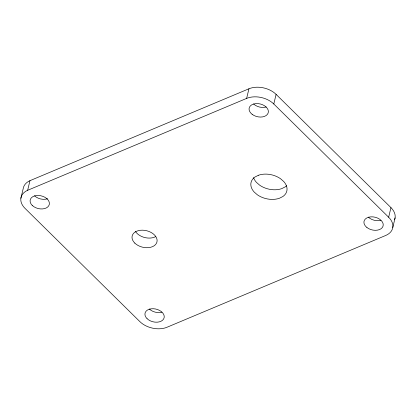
<?xml version="1.0" encoding="UTF-8"?>
<svg xmlns="http://www.w3.org/2000/svg" width="416" height="416" viewBox="0 0 416 416"><rect width="100%" height="100%" fill="white"/><g stroke="black" fill="none" stroke-linecap="round" stroke-linejoin="round"><path stroke-width="0.62" d="M20.883 198.26L23.192 188.646A19.63 13.057 13.5 0 1 29.957 180.674L248.94 88.78A19.625 13.057 13.5 0 1 276.104 94.375L390.957 207.626A19.625 13.057 13.5 0 1 394.649 219.56M390.957 207.626L388.648 217.24A19.625 13.057 13.5 0 1 385.658 235.492L166.681 327.387A19.63 13.057 13.5 0 1 139.89 321.636L25.038 208.385A19.63 13.057 13.5 0 1 27.648 190.294L29.957 180.674M27.648 190.294L246.631 98.4L248.94 88.78M388.648 217.24L273.796 103.99L276.104 94.375M392.782 227.526L395.091 217.906M161.907 312.172A9.812 6.526 13.5 0 1 149.36 309.01M266.178 106.985A9.812 6.526 13.5 0 1 253.594 103.964M380.916 220.267A9.812 6.526 13.5 0 1 368.358 217.131M47.59 198.749A9.812 6.526 13.5 0 1 34.512 195.759M246.631 98.4A19.625 13.057 13.5 0 1 273.796 103.99M155.756 236.579A12.756 8.486 13.5 0 1 135.398 231.348M286.593 185.749A18.398 12.241 13.5 0 1 285.204 186.883L281.736 188.64A18.398 12.241 13.5 0 1 259.693 185.203L256.474 182.406A18.398 12.241 13.5 0 1 253.588 177.606M258.445 175.25L254.982 177.008A18.398 12.241 13.5 0 0 254.166 192.026L257.384 194.823A18.398 12.241 13.5 0 0 279.427 198.255L282.896 196.503A18.398 12.241 13.5 0 0 283.707 181.485L280.488 178.688A18.398 12.241 13.5 0 0 258.445 175.25M32.204 205.379A9.812 6.526 13.5 0 0 48.745 205.795A9.812 6.526 13.5 0 0 38.272 195.473A9.812 6.526 13.5 0 0 32.204 205.379M147.051 318.63A9.812 6.526 13.5 0 0 163.592 319.046A9.812 6.526 13.5 0 0 153.124 308.719A9.812 6.526 13.5 0 0 147.051 318.63M252.153 114.322A9.812 6.526 13.5 0 0 268.143 113.017A9.812 6.526 13.5 0 0 255.866 103.61A9.812 6.526 13.5 0 0 252.153 114.322M366.907 227.5A9.812 6.526 13.5 0 0 382.964 226.356A9.812 6.526 13.5 0 0 370.843 216.856A9.812 6.526 13.5 0 0 366.907 227.5M134.805 243.105A12.756 8.486 13.5 0 0 156.291 243.563A12.756 8.486 13.5 0 0 142.584 230.183A12.756 8.486 13.5 0 0 134.805 243.105"/></g></svg>
